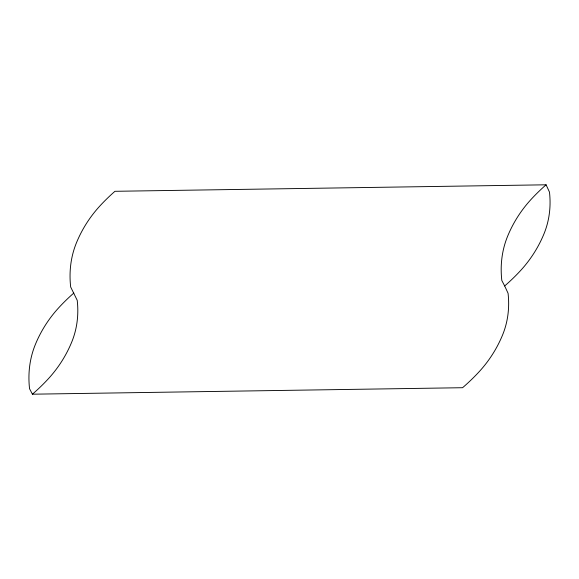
<?xml version="1.0" encoding="UTF-8"?>
<svg xmlns="http://www.w3.org/2000/svg" width="579" height="579" viewBox="0 0 579 579"><rect width="100%" height="100%" fill="white"/><g stroke="black" fill="none" stroke-linecap="round" stroke-linejoin="round"><path stroke-width="0.87" d="M32.417 394.198L462.556 387.713A290.368 232.512 27.6 0 0 478.435 372.5A192.206 153.905 27.6 0 0 502.478 335.205A122.726 98.271 27.6 0 0 508.058 293.242L504.671 285.961A290.368 232.512 27.6 0 0 519.855 271.348A192.206 153.905 27.6 0 0 543.898 234.054A122.726 98.271 27.6 0 0 549.471 192.083L546.084 184.802L114.946 191.302A290.368 232.512 27.6 0 0 100.637 205.154A192.206 153.905 27.6 0 0 76.594 242.442A130.311 104.343 27.6 0 0 70.674 287.003L77.217 300.327A122.726 98.271 27.6 0 1 71.637 342.29A192.206 153.905 27.6 0 1 47.601 379.585A290.368 232.512 27.6 0 1 32.417 394.198L29.558 388.741A130.311 104.343 27.6 0 1 35.485 344.179A192.206 153.905 27.6 0 1 59.528 306.892A290.368 232.512 27.6 0 1 73.83 293.039M504.671 285.961L501.819 280.504A130.311 104.343 27.6 0 1 507.74 235.942A192.206 153.905 27.6 0 1 531.783 198.648A290.368 232.512 27.6 0 1 546.084 184.802"/></g></svg>
